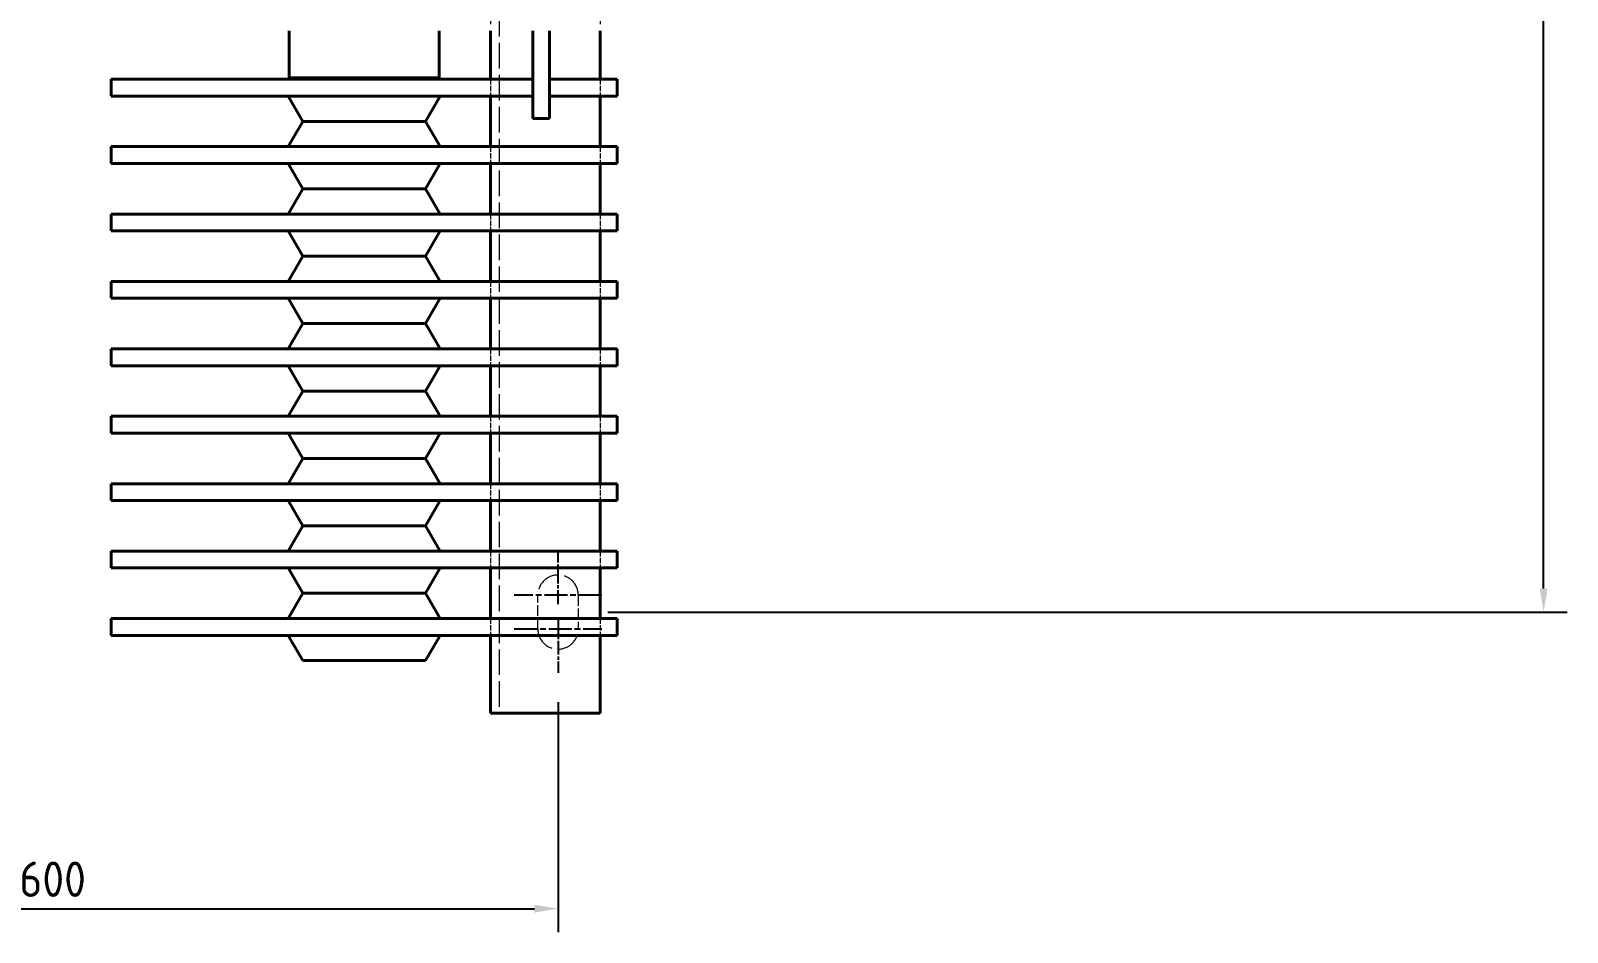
# Model space of a CAD drawing. Header units: millimetres. Extents: x 0 to 5887, y 0 to 4158.
# Drawn here: x 3238 to 4149, y 2507 to 3042 of the extents above; entities that cross this region are included whole.
import ezdxf

# ---------------------------------------------------------------- set-up
doc = ezdxf.new("R2010")
doc.units = ezdxf.units.MM
doc.header["$LTSCALE"] = 7
doc.linetypes.add('CHAIN', pattern=[0.3543, 0.2362, -0.0295, 0.0591, -0.0295])
doc.linetypes.add('DASHED', pattern=[0.2067, 0.1654, -0.0413])
for name, color, linetype, lineweight in [('가려진 것(ISO)', 2, 'DASHED', 18), ('가시적인 것(ISO)', 3, 'Continuous', 40), ('중심 표식(ISO)', 1, 'Continuous', 25), ('치수(ISO)', 2, 'Continuous', 25)]:
    doc.layers.add(name, color=color, linetype=linetype, lineweight=lineweight)
doc.styles.add('치수 텍스트_PSTEK_POSCO', font='isocp.shx')
doc.dimstyles.new('치수_PSTEK_POSCO', dxfattribs={"dimscale": 7, "dimtxt": 3, "dimasz": 2, "dimexe": 2, "dimexo": 2.5, "dimgap": 1, "dimtad": 1, "dimrnd": 1e-08, "dimdsep": 46, "dimtxsty": '치수 텍스트_PSTEK_POSCO', "dimcen": 0.09, "dimdle": 10, "dimclrd": 7, "dimclre": 7, "dimclrt": 2, "dimadec": 1, "dimazin": 2, "dimtfac": 1, "dimtmove": 0, "dimatfit": 3, "dimfxl": 0, "dimtolj": 1, "dimlwd": -1, "dimlwe": -1, "dimarcsym": 0})

# ---------------------------------------------------------------- blocks, each defined once
blk = doc.blocks.new('*D34')
at = {"layer": 'Defpoints', "color": 0, "transparency": 16777216}
for p in [(2950.67, 2660.96), (3550.67, 2660.96), (3550.67, 2520.96)]:
    blk.add_point(p, dxfattribs=at)
at = {"layer": '치수(ISO)', "color": 7, "transparency": 16777216}
for p, q in [((2950.67, 2643.46), (2950.67, 2506.96)), ((3550.67, 2643.46), (3550.67, 2506.96)), ((2964.67, 2520.96), (3536.67, 2520.96))]:
    blk.add_line(p, q, dxfattribs=at)
for points in [[(2964.67, 2523.29), (2964.67, 2518.62), (2950.67, 2520.96)], [(3536.67, 2523.29), (3536.67, 2518.62), (3550.67, 2520.96)]]:
    blk.add_solid(points, dxfattribs=at)
at = {"layer": '치수(ISO)', "color": 2, "transparency": 16777216, "insert": (3231.14, 2538.46), "char_height": 21, "attachment_point": 4, "style": '치수 텍스트_PSTEK_POSCO'}
blk.add_mtext('\\A1;600', dxfattribs=at)
blk = doc.blocks.new('*D37')
at = {"layer": 'Defpoints', "color": 0, "transparency": 16777216}
for p in [(3562.67, 3826.96), (4135.26, 3826.96), (3562.67, 2696.96)]:
    blk.add_point(p, dxfattribs=at)
at = {"layer": '치수(ISO)', "color": 7, "transparency": 16777216}
for p, q in [((3580.17, 3826.96), (4149.26, 3826.96)), ((4135.26, 2710.96), (4135.26, 3812.96)), ((3580.17, 2696.96), (4149.26, 2696.96))]:
    blk.add_line(p, q, dxfattribs=at)
for points in [[(4132.93, 3812.96), (4137.6, 3812.96), (4135.26, 3826.96)], [(4132.93, 2710.96), (4137.6, 2710.96), (4135.26, 2696.96)]]:
    blk.add_solid(points, dxfattribs=at)
at = {"layer": '치수(ISO)', "color": 2, "transparency": 16777216, "insert": (4117.76, 3239.9), "char_height": 21, "attachment_point": 4, "rotation": 90, "style": '치수 텍스트_PSTEK_POSCO'}
blk.add_mtext('\\A1;1130', dxfattribs=at)

msp = doc.modelspace()

# ---------------------------------------------------------------- linework, layer by layer
at = {"layer": '가려진 것(ISO)', "ltscale": 13.089636}
msp.add_line((3515.6748, 3886.9575), (3515.6748, 2636.9575), dxfattribs=at)
at = {"layer": '가려진 것(ISO)', "ltscale": 13.22167}
for p, q in [((3510.6748, 3481.9575), (3510.6748, 3041.9575)), ((3575.6748, 3481.9575), (3575.6748, 3041.9575))]:
    msp.add_line(p, q, dxfattribs=at)
at = {"layer": '가려진 것(ISO)', "ltscale": 2.720895}
for p, q in [((3510.6748, 3013.1575), (3510.6748, 3003.1575)), ((3575.6748, 3013.1575), (3575.6748, 3003.1575)), ((3510.6748, 2973.1575), (3510.6748, 2963.1575)), ((3575.6748, 2973.1575), (3575.6748, 2963.1575)), ((3510.6748, 2933.1575), (3510.6748, 2923.1575)), ((3575.6748, 2933.1575), (3575.6748, 2923.1575)), ((3510.6748, 2893.1575), (3510.6748, 2883.1575)), ((3575.6748, 2893.1575), (3575.6748, 2883.1575)), ((3510.6748, 2853.1575), (3510.6748, 2843.1575)), ((3575.6748, 2853.1575), (3575.6748, 2843.1575)), ((3510.6748, 2813.1575), (3510.6748, 2803.1575)), ((3575.6748, 2813.1575), (3575.6748, 2803.1575)), ((3510.6748, 2773.1575), (3510.6748, 2763.1575)), ((3575.6748, 2773.1575), (3575.6748, 2763.1575)), ((3510.6748, 2733.1575), (3510.6748, 2723.1575)), ((3575.6748, 2733.1575), (3575.6748, 2723.1575)), ((3510.6748, 2693.1575), (3510.6748, 2683.1575)), ((3575.6748, 2693.1575), (3575.6748, 2683.1575))]:
    msp.add_line(p, q, dxfattribs=at)
at = {"layer": '가려진 것(ISO)', "ltscale": 5.44189}
for p, q in [((3538.6748, 2686.9575), (3538.6748, 2706.9575)), ((3562.6748, 2706.9575), (3562.6748, 2686.9575))]:
    msp.add_line(p, q, dxfattribs=at)
at = {"layer": '가려진 것(ISO)', "ltscale": 13.043456}
for centre, start, end in [((3550.6748, 2706.9575), 0, 180), ((3550.6748, 2686.9575), 180, 0)]:
    msp.add_arc(centre, 12, start, end, dxfattribs=at)
at = {"layer": '가시적인 것(ISO)'}
for p, q in [((3391.1248, 3013.9369), (3391.1248, 3041.9575)), ((3480.2248, 3013.9369), (3480.2248, 3041.9575)), ((3510.6748, 3041.9575), (3510.6748, 3013.1575)), ((3535.6748, 3041.9575), (3535.6748, 3009.9575)), ((3545.6748, 3041.9575), (3545.6748, 3009.9575)), ((3575.6748, 3041.9575), (3575.6748, 3013.1575)), ((3302.1243, 3013.1575), (3285.6748, 3013.1575)), ((3285.6748, 3013.1575), (3285.6748, 3003.1575)), ((3302.1243, 3013.1575), (3401.4727, 3013.1575)), ((3391.1248, 3013.9369), (3390.6748, 3013.1575)), ((3391.1248, 3013.9369), (3480.2248, 3013.9369)), ((3469.8768, 3013.1575), (3401.4727, 3013.1575)), ((3469.8768, 3013.1575), (3535.6748, 3013.1575)), ((3480.2248, 3013.9369), (3480.6748, 3013.1575)), ((3535.6748, 2989.9575), (3535.6748, 3009.9575)), ((3545.6748, 3013.1575), (3569.2253, 3013.1575)), ((3545.6748, 3009.9575), (3545.6748, 2989.9575)), ((3585.6748, 3013.1575), (3569.2253, 3013.1575)), ((3585.6748, 3013.1575), (3585.6748, 3003.1575)), ((3285.6748, 3003.1575), (3302.1243, 3003.1575)), ((3401.4727, 3003.1575), (3302.1243, 3003.1575)), ((3399.335, 2988.1575), (3390.6748, 3003.1575)), ((3401.4727, 3003.1575), (3469.8768, 3003.1575)), ((3535.6748, 3003.1575), (3469.8768, 3003.1575)), ((3472.0145, 2988.1575), (3480.6748, 3003.1575)), ((3510.6748, 3003.1575), (3510.6748, 2973.1575)), ((3569.2253, 3003.1575), (3545.6748, 3003.1575)), ((3569.2253, 3003.1575), (3585.6748, 3003.1575)), ((3575.6748, 3003.1575), (3575.6748, 2973.1575)), ((3535.6748, 2989.9575), (3545.6748, 2989.9575)), ((3399.335, 2988.1575), (3390.6748, 2973.1575)), ((3399.335, 2988.1575), (3472.0145, 2988.1575)), ((3472.0145, 2988.1575), (3480.6748, 2973.1575)), ((3302.1243, 2973.1575), (3285.6748, 2973.1575)), ((3285.6748, 2973.1575), (3285.6748, 2963.1575)), ((3302.1243, 2973.1575), (3401.4727, 2973.1575)), ((3469.8768, 2973.1575), (3401.4727, 2973.1575)), ((3469.8768, 2973.1575), (3569.2253, 2973.1575)), ((3585.6748, 2973.1575), (3569.2253, 2973.1575)), ((3585.6748, 2973.1575), (3585.6748, 2963.1575)), ((3285.6748, 2963.1575), (3302.1243, 2963.1575)), ((3401.4727, 2963.1575), (3302.1243, 2963.1575)), ((3399.335, 2948.1575), (3390.6748, 2963.1575)), ((3401.4727, 2963.1575), (3469.8768, 2963.1575)), ((3569.2253, 2963.1575), (3469.8768, 2963.1575)), ((3472.0145, 2948.1575), (3480.6748, 2963.1575)), ((3510.6748, 2963.1575), (3510.6748, 2933.1575)), ((3569.2253, 2963.1575), (3585.6748, 2963.1575)), ((3575.6748, 2963.1575), (3575.6748, 2933.1575)), ((3399.335, 2948.1575), (3390.6748, 2933.1575)), ((3399.335, 2948.1575), (3472.0145, 2948.1575)), ((3472.0145, 2948.1575), (3480.6748, 2933.1575)), ((3302.1243, 2933.1575), (3285.6748, 2933.1575)), ((3285.6748, 2933.1575), (3285.6748, 2923.1575)), ((3302.1243, 2933.1575), (3401.4727, 2933.1575)), ((3469.8768, 2933.1575), (3401.4727, 2933.1575)), ((3469.8768, 2933.1575), (3569.2253, 2933.1575)), ((3585.6748, 2933.1575), (3569.2253, 2933.1575)), ((3585.6748, 2933.1575), (3585.6748, 2923.1575)), ((3285.6748, 2923.1575), (3302.1243, 2923.1575)), ((3401.4727, 2923.1575), (3302.1243, 2923.1575)), ((3399.335, 2908.1575), (3390.6748, 2923.1575)), ((3401.4727, 2923.1575), (3469.8768, 2923.1575)), ((3569.2253, 2923.1575), (3469.8768, 2923.1575)), ((3472.0145, 2908.1575), (3480.6748, 2923.1575)), ((3510.6748, 2923.1575), (3510.6748, 2893.1575)), ((3569.2253, 2923.1575), (3585.6748, 2923.1575)), ((3575.6748, 2923.1575), (3575.6748, 2893.1575)), ((3399.335, 2908.1575), (3390.6748, 2893.1575)), ((3399.335, 2908.1575), (3472.0145, 2908.1575)), ((3472.0145, 2908.1575), (3480.6748, 2893.1575)), ((3302.1243, 2893.1575), (3285.6748, 2893.1575)), ((3285.6748, 2893.1575), (3285.6748, 2883.1575)), ((3302.1243, 2893.1575), (3401.4727, 2893.1575)), ((3469.8768, 2893.1575), (3401.4727, 2893.1575)), ((3469.8768, 2893.1575), (3569.2253, 2893.1575)), ((3585.6748, 2893.1575), (3569.2253, 2893.1575)), ((3585.6748, 2893.1575), (3585.6748, 2883.1575)), ((3285.6748, 2883.1575), (3302.1243, 2883.1575)), ((3401.4727, 2883.1575), (3302.1243, 2883.1575)), ((3399.335, 2868.1575), (3390.6748, 2883.1575)), ((3401.4727, 2883.1575), (3469.8768, 2883.1575)), ((3569.2253, 2883.1575), (3469.8768, 2883.1575)), ((3472.0145, 2868.1575), (3480.6748, 2883.1575)), ((3510.6748, 2883.1575), (3510.6748, 2853.1575)), ((3569.2253, 2883.1575), (3585.6748, 2883.1575)), ((3575.6748, 2883.1575), (3575.6748, 2853.1575)), ((3399.335, 2868.1575), (3390.6748, 2853.1575)), ((3399.335, 2868.1575), (3472.0145, 2868.1575)), ((3472.0145, 2868.1575), (3480.6748, 2853.1575)), ((3302.1243, 2853.1575), (3285.6748, 2853.1575)), ((3285.6748, 2853.1575), (3285.6748, 2843.1575)), ((3302.1243, 2853.1575), (3401.4727, 2853.1575)), ((3469.8768, 2853.1575), (3401.4727, 2853.1575)), ((3469.8768, 2853.1575), (3569.2253, 2853.1575)), ((3585.6748, 2853.1575), (3569.2253, 2853.1575)), ((3585.6748, 2853.1575), (3585.6748, 2843.1575)), ((3285.6748, 2843.1575), (3302.1243, 2843.1575)), ((3401.4727, 2843.1575), (3302.1243, 2843.1575)), ((3399.335, 2828.1575), (3390.6748, 2843.1575)), ((3401.4727, 2843.1575), (3469.8768, 2843.1575)), ((3569.2253, 2843.1575), (3469.8768, 2843.1575)), ((3472.0145, 2828.1575), (3480.6748, 2843.1575)), ((3510.6748, 2843.1575), (3510.6748, 2813.1575)), ((3569.2253, 2843.1575), (3585.6748, 2843.1575)), ((3575.6748, 2843.1575), (3575.6748, 2813.1575)), ((3399.335, 2828.1575), (3390.6748, 2813.1575)), ((3399.335, 2828.1575), (3472.0145, 2828.1575)), ((3472.0145, 2828.1575), (3480.6748, 2813.1575)), ((3302.1243, 2813.1575), (3285.6748, 2813.1575)), ((3285.6748, 2813.1575), (3285.6748, 2803.1575)), ((3302.1243, 2813.1575), (3401.4727, 2813.1575)), ((3469.8768, 2813.1575), (3401.4727, 2813.1575)), ((3469.8768, 2813.1575), (3569.2253, 2813.1575)), ((3585.6748, 2813.1575), (3569.2253, 2813.1575)), ((3585.6748, 2813.1575), (3585.6748, 2803.1575)), ((3285.6748, 2803.1575), (3302.1243, 2803.1575)), ((3401.4727, 2803.1575), (3302.1243, 2803.1575)), ((3399.335, 2788.1575), (3390.6748, 2803.1575)), ((3401.4727, 2803.1575), (3469.8768, 2803.1575)), ((3569.2253, 2803.1575), (3469.8768, 2803.1575)), ((3472.0145, 2788.1575), (3480.6748, 2803.1575)), ((3510.6748, 2803.1575), (3510.6748, 2773.1575)), ((3569.2253, 2803.1575), (3585.6748, 2803.1575)), ((3575.6748, 2803.1575), (3575.6748, 2773.1575)), ((3399.335, 2788.1575), (3390.6748, 2773.1575)), ((3399.335, 2788.1575), (3472.0145, 2788.1575)), ((3472.0145, 2788.1575), (3480.6748, 2773.1575)), ((3302.1243, 2773.1575), (3285.6748, 2773.1575)), ((3285.6748, 2773.1575), (3285.6748, 2763.1575)), ((3302.1243, 2773.1575), (3401.4727, 2773.1575)), ((3469.8768, 2773.1575), (3401.4727, 2773.1575)), ((3469.8768, 2773.1575), (3569.2253, 2773.1575)), ((3585.6748, 2773.1575), (3569.2253, 2773.1575)), ((3585.6748, 2773.1575), (3585.6748, 2763.1575)), ((3285.6748, 2763.1575), (3302.1243, 2763.1575)), ((3401.4727, 2763.1575), (3302.1243, 2763.1575)), ((3399.335, 2748.1575), (3390.6748, 2763.1575)), ((3401.4727, 2763.1575), (3469.8768, 2763.1575)), ((3569.2253, 2763.1575), (3469.8768, 2763.1575)), ((3472.0145, 2748.1575), (3480.6748, 2763.1575)), ((3510.6748, 2763.1575), (3510.6748, 2733.1575)), ((3569.2253, 2763.1575), (3585.6748, 2763.1575)), ((3575.6748, 2763.1575), (3575.6748, 2733.1575)), ((3399.335, 2748.1575), (3390.6748, 2733.1575)), ((3399.335, 2748.1575), (3472.0145, 2748.1575)), ((3472.0145, 2748.1575), (3480.6748, 2733.1575)), ((3302.1243, 2733.1575), (3285.6748, 2733.1575)), ((3285.6748, 2733.1575), (3285.6748, 2723.1575)), ((3302.1243, 2733.1575), (3401.4727, 2733.1575)), ((3469.8768, 2733.1575), (3401.4727, 2733.1575)), ((3469.8768, 2733.1575), (3569.2253, 2733.1575)), ((3585.6748, 2733.1575), (3569.2253, 2733.1575)), ((3585.6748, 2733.1575), (3585.6748, 2723.1575)), ((3285.6748, 2723.1575), (3302.1243, 2723.1575)), ((3401.4727, 2723.1575), (3302.1243, 2723.1575)), ((3399.335, 2708.1575), (3390.6748, 2723.1575)), ((3401.4727, 2723.1575), (3469.8768, 2723.1575)), ((3569.2253, 2723.1575), (3469.8768, 2723.1575)), ((3472.0145, 2708.1575), (3480.6748, 2723.1575)), ((3510.6748, 2723.1575), (3510.6748, 2693.1575)), ((3569.2253, 2723.1575), (3585.6748, 2723.1575)), ((3575.6748, 2723.1575), (3575.6748, 2693.1575)), ((3399.335, 2708.1575), (3390.6748, 2693.1575)), ((3399.335, 2708.1575), (3472.0145, 2708.1575)), ((3472.0145, 2708.1575), (3480.6748, 2693.1575)), ((3302.1243, 2693.1575), (3285.6748, 2693.1575)), ((3285.6748, 2693.1575), (3285.6748, 2683.1575)), ((3302.1243, 2693.1575), (3401.4727, 2693.1575)), ((3469.8768, 2693.1575), (3401.4727, 2693.1575)), ((3469.8768, 2693.1575), (3569.2253, 2693.1575)), ((3585.6748, 2693.1575), (3569.2253, 2693.1575)), ((3585.6748, 2693.1575), (3585.6748, 2683.1575)), ((3285.6748, 2683.1575), (3302.1243, 2683.1575)), ((3401.4727, 2683.1575), (3302.1243, 2683.1575)), ((3399.335, 2668.1575), (3390.6748, 2683.1575)), ((3401.4727, 2683.1575), (3469.8768, 2683.1575)), ((3569.2253, 2683.1575), (3469.8768, 2683.1575)), ((3472.0145, 2668.1575), (3480.6748, 2683.1575)), ((3510.6748, 2683.1575), (3510.6748, 2636.9575)), ((3569.2253, 2683.1575), (3585.6748, 2683.1575)), ((3575.6748, 2683.1575), (3575.6748, 2636.9575)), ((3399.335, 2668.1575), (3472.0145, 2668.1575)), ((3575.6748, 2636.9575), (3510.6748, 2636.9575))]:
    msp.add_line(p, q, dxfattribs=at)
at = {"layer": '중심 표식(ISO)', "linetype": 'CHAIN', "ltscale": 4.960648}
for p, q in [((3550.6748, 2701.7075), (3550.6748, 2732.9575)), ((3550.6748, 2692.2075), (3550.6748, 2660.9575))]:
    msp.add_line(p, q, dxfattribs=at)
at = {"layer": '중심 표식(ISO)', "linetype": 'CHAIN', "ltscale": 8.254583}
for p, q in [((3576.6748, 2706.9575), (3524.6748, 2706.9575)), ((3524.6748, 2686.9575), (3576.6748, 2686.9575))]:
    msp.add_line(p, q, dxfattribs=at)

# ---------------------------------------------------------------- dimensions: what is measured, and where the dimension line sits
at = {"layer": '치수(ISO)', "color": 7}
dim = msp.add_linear_dim(base=(4135.2629, 3826.9575), p1=(3562.6748, 2696.9575), p2=(3562.6748, 3826.9575), angle=90, dimstyle='치수_PSTEK_POSCO', override={"dimdec": 2, "dimtp": 0, "dimtm": 0, "dimtdec": 2, "dimtofl": 0, "dimatfit": 1}, dxfattribs=at)
dim.commit()
dim.dimension.update_dxf_attribs({"geometry": '*D37', "text_midpoint": (4135.2629, 3261.9575), "dimtype": 160})
dim = msp.add_linear_dim(base=(3550.6748, 2520.9575), p1=(2950.6748, 2660.9575), p2=(3550.6748, 2660.9575), dimstyle='치수_PSTEK_POSCO', override={"dimdec": 2, "dimtp": 0, "dimtm": 0, "dimtdec": 2, "dimtofl": 0, "dimatfit": 1}, dxfattribs=at)
dim.commit()
dim.dimension.update_dxf_attribs({"geometry": '*D34', "text_midpoint": (3250.6748, 2520.9575), "dimtype": 160})

doc.saveas('drawing.dxf')
